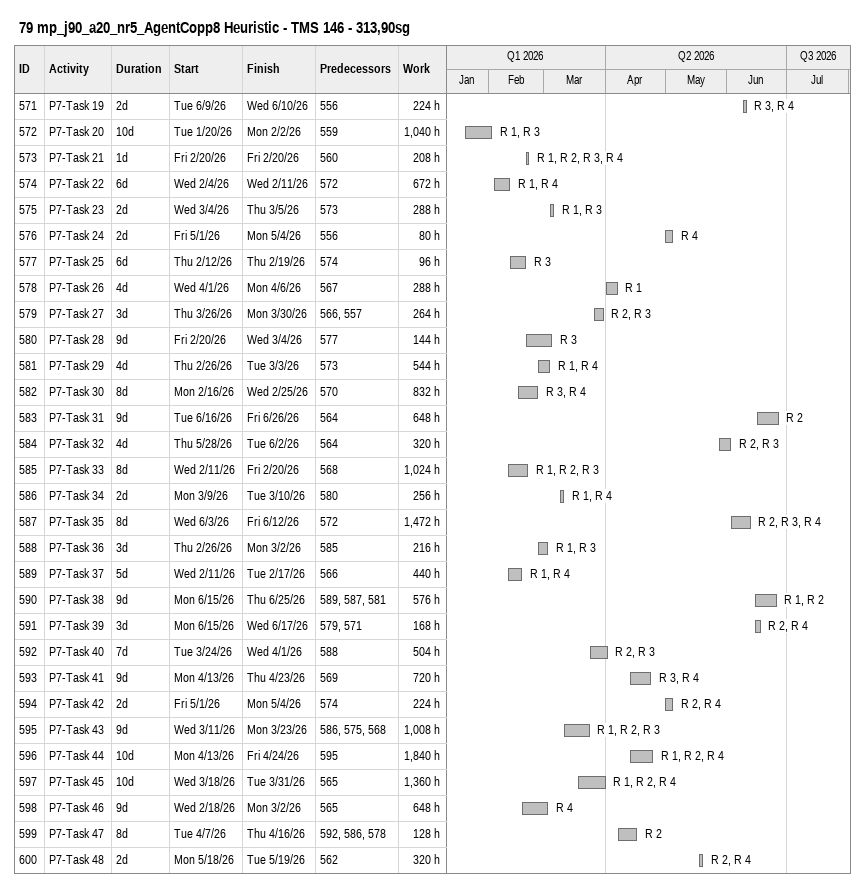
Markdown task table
79 mp_j90_a20_nr5_AgentCopp8 Heuristic - TMS 146 - 313,90sg

| ID | Task | Duration | Start | Finish | Predecessors | Resources | Work (h) |
|---|---|---|---|---|---|---|---|
| 571 | P7-Task 19 | 2d | 2026-06-09 | 2026-06-10 | 556 | R 3, R 4 | 224 |
| 572 | P7-Task 20 | 10d | 2026-01-20 | 2026-02-02 | 559 | R 1, R 3 | 1040 |
| 573 | P7-Task 21 | 1d | 2026-02-20 | 2026-02-20 | 560 | R 1, R 2, R 3, R 4 | 208 |
| 574 | P7-Task 22 | 6d | 2026-02-04 | 2026-02-11 | 572 | R 1, R 4 | 672 |
| 575 | P7-Task 23 | 2d | 2026-03-04 | 2026-03-05 | 573 | R 1, R 3 | 288 |
| 576 | P7-Task 24 | 2d | 2026-05-01 | 2026-05-04 | 556 | R 4 | 80 |
| 577 | P7-Task 25 | 6d | 2026-02-12 | 2026-02-19 | 574 | R 3 | 96 |
| 578 | P7-Task 26 | 4d | 2026-04-01 | 2026-04-06 | 567 | R 1 | 288 |
| 579 | P7-Task 27 | 3d | 2026-03-26 | 2026-03-30 | 566, 557 | R 2, R 3 | 264 |
| 580 | P7-Task 28 | 9d | 2026-02-20 | 2026-03-04 | 577 | R 3 | 144 |
| 581 | P7-Task 29 | 4d | 2026-02-26 | 2026-03-03 | 573 | R 1, R 4 | 544 |
| 582 | P7-Task 30 | 8d | 2026-02-16 | 2026-02-25 | 570 | R 3, R 4 | 832 |
| 583 | P7-Task 31 | 9d | 2026-06-16 | 2026-06-26 | 564 | R 2 | 648 |
| 584 | P7-Task 32 | 4d | 2026-05-28 | 2026-06-02 | 564 | R 2, R 3 | 320 |
| 585 | P7-Task 33 | 8d | 2026-02-11 | 2026-02-20 | 568 | R 1, R 2, R 3 | 1024 |
| 586 | P7-Task 34 | 2d | 2026-03-09 | 2026-03-10 | 580 | R 1, R 4 | 256 |
| 587 | P7-Task 35 | 8d | 2026-06-03 | 2026-06-12 | 572 | R 2, R 3, R 4 | 1472 |
| 588 | P7-Task 36 | 3d | 2026-02-26 | 2026-03-02 | 585 | R 1, R 3 | 216 |
| 589 | P7-Task 37 | 5d | 2026-02-11 | 2026-02-17 | 566 | R 1, R 4 | 440 |
| 590 | P7-Task 38 | 9d | 2026-06-15 | 2026-06-25 | 589, 587, 581 | R 1, R 2 | 576 |
| 591 | P7-Task 39 | 3d | 2026-06-15 | 2026-06-17 | 579, 571 | R 2, R 4 | 168 |
| 592 | P7-Task 40 | 7d | 2026-03-24 | 2026-04-01 | 588 | R 2, R 3 | 504 |
| 593 | P7-Task 41 | 9d | 2026-04-13 | 2026-04-23 | 569 | R 3, R 4 | 720 |
| 594 | P7-Task 42 | 2d | 2026-05-01 | 2026-05-04 | 574 | R 2, R 4 | 224 |
| 595 | P7-Task 43 | 9d | 2026-03-11 | 2026-03-23 | 586, 575, 568 | R 1, R 2, R 3 | 1008 |
| 596 | P7-Task 44 | 10d | 2026-04-13 | 2026-04-24 | 595 | R 1, R 2, R 4 | 1840 |
| 597 | P7-Task 45 | 10d | 2026-03-18 | 2026-03-31 | 565 | R 1, R 2, R 4 | 1360 |
| 598 | P7-Task 46 | 9d | 2026-02-18 | 2026-03-02 | 565 | R 4 | 648 |
| 599 | P7-Task 47 | 8d | 2026-04-07 | 2026-04-16 | 592, 586, 578 | R 2 | 128 |
| 600 | P7-Task 48 | 2d | 2026-05-18 | 2026-05-19 | 562 | R 2, R 4 | 320 |
